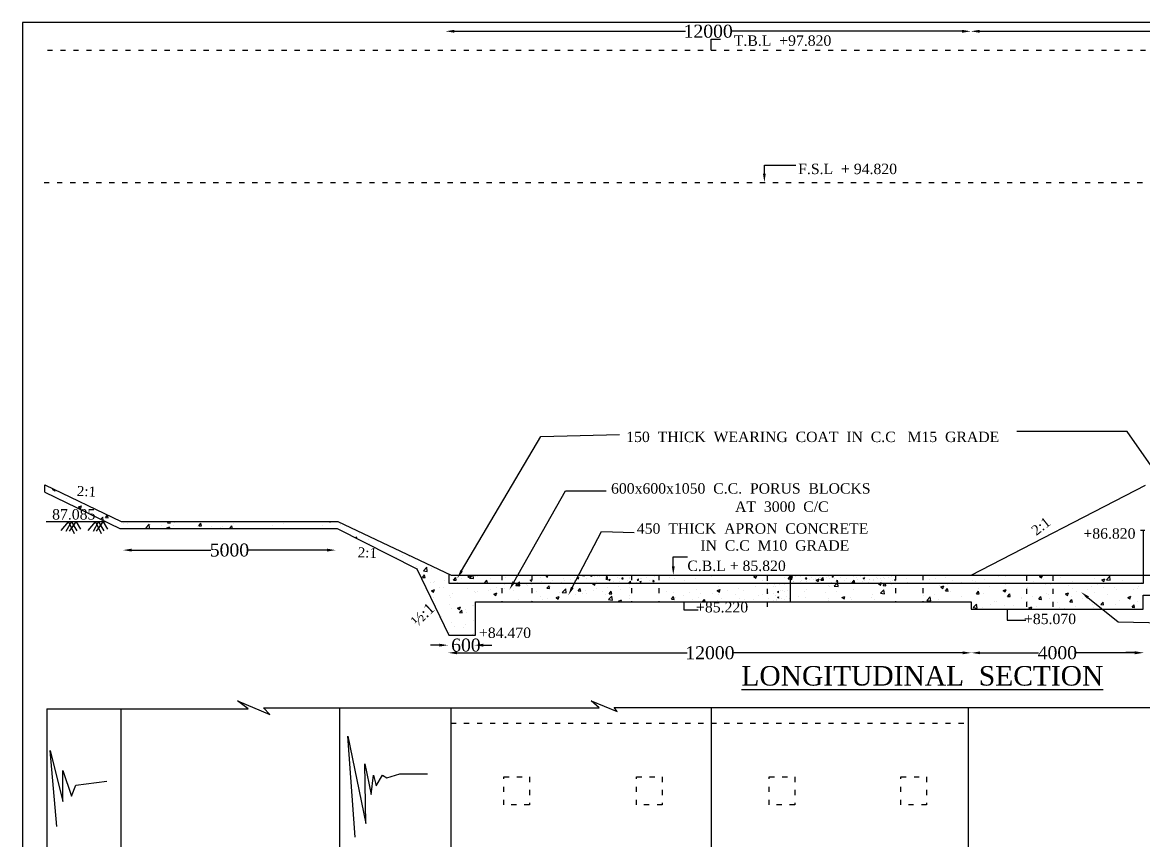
# Model space of a CAD drawing. Header units: millimetres. Extents: x -11858 to -3166, y -2910 to 2562.
# Drawn here: x -11858 to -9274, y 674 to 2562 of the extents above; entities that cross this region are included whole.
import ezdxf

# ---------------------------------------------------------------- set-up
doc = ezdxf.new("R2010")
doc.units = ezdxf.units.MM
doc.header["$MEASUREMENT"] = 0
doc.linetypes.add('ACAD_ISO03W100', pattern=[30, 12, -18])
for name, color, linetype in [('DIM', 5, 'Continuous'), ('DOT LINE', 3, 'ACAD_ISO03W100'), ('DWG. LINE', 1, 'Continuous'), ('HATCH', 2, 'Continuous'), ('TEXT', 7, 'Continuous')]:
    doc.layers.add(name, color=color, linetype=linetype)
doc.layers.add('TITLE', color=7, linetype='Continuous', lineweight=30)
doc.styles.get("Standard").update_dxf_attribs({"font": 'TIMES.TTF', "height": 30})

msp = doc.modelspace()

# ---------------------------------------------------------------- linework, layer by layer
at = {"layer": 'DIM', "color": 5}
for p, q in [((-10863, 2541.5), (-10329.6, 2541.5)), ((-9692, 2541.5), (-10225.4, 2541.5)), ((-9652, 2541.5), (-9180.1, 2541.5)), ((-11606.5, 1344.5), (-11423.8, 1344.5)), ((-11156, 1344.5), (-11338.7, 1344.5)), ((-10897.5, 1125.2), (-10917.5, 1125.2)), ((-10796, 1125.2), (-10776, 1125.2)), ((-10856.5, 1107.5), (-10325.6, 1107.5)), ((-9690.5, 1107.5), (-10221.4, 1107.5)), ((-9650.5, 1107.5), (-9515.8, 1107.5)), ((-9294.5, 1107.5), (-9429.2, 1107.5)), ((-9294.5, 1108), (-9314.5, 1108))]:
    msp.add_line(p, q, dxfattribs=at)
at = {"layer": 'DIM'}
for p, q in [((-10814.7, 1283.5), (-10814.7, 1283.5)), ((-10808.7, 1284.1), (-10808.7, 1284.1)), ((-10745.3, 1280.7), (-10745.3, 1280.7)), ((-10406.9, 1272.9), (-10406.9, 1272.9))]:
    msp.add_line(p, q, dxfattribs=at)
for points in [[(-10271, 2498), (-10271, 2523.5), (-10249, 2523.5)], [(-10148, 2213), (-10148, 2233), (-10075.5, 2233)], [(-10845.9, 1296.7), (-10663.5, 1606.5), (-10482, 1611)], [(-9109.5, 1329), (-9311.5, 1618), (-9566, 1618)], [(-10725.7, 1270.9), (-10606.5, 1481.5), (-10513, 1481.5)], [(-10590.8, 1258.2), (-10523.5, 1387.5), (-10448.5, 1385)], [(-10358, 1307), (-10358, 1329), (-10325.5, 1329)], [(-10333.5, 1225), (-10333.5, 1206.5), (-10300.5, 1206.5)], [(-9401.9, 1235), (-9332, 1179), (-9226.5, 1177)], [(-9588, 1208), (-9588, 1183), (-9545.5, 1183)]]:
    msp.add_lwpolyline(points, dxfattribs=at)
at = {"layer": 'DIM', "color": 5}
for points in [[(-10863, 2544.8), (-10863, 2538.2), (-10883, 2541.5)], [(-9692, 2544.8), (-9692, 2538.2), (-9672, 2541.5)], [(-9652, 2544.8), (-9652, 2538.2), (-9672, 2541.5)], [(-11606.5, 1347.8), (-11606.5, 1341.2), (-11626.5, 1344.5)], [(-11156, 1347.8), (-11156, 1341.2), (-11136, 1344.5)], [(-10897.5, 1128.5), (-10897.5, 1121.8), (-10877.5, 1125.2)], [(-10796, 1128.5), (-10796, 1121.8), (-10816, 1125.2)], [(-10856.5, 1110.8), (-10856.5, 1104.2), (-10876.5, 1107.5)], [(-9690.5, 1110.8), (-9690.5, 1104.2), (-9670.5, 1107.5)], [(-9650.5, 1110.8), (-9650.5, 1104.2), (-9670.5, 1107.5)], [(-9294.5, 1111.3), (-9294.5, 1104.7), (-9274.5, 1108)], [(-9294.5, 1110.8), (-9294.5, 1104.2), (-9274.5, 1107.5)]]:
    msp.add_solid(points, dxfattribs=at)
at = {"layer": 'DIM'}
for points in [[(-10144.7, 2213), (-10148, 2193), (-10151.3, 2213)], [(-10843, 1295), (-10856, 1279.5), (-10848.7, 1298.4)], [(-10354.7, 1307), (-10358, 1287), (-10361.3, 1307)], [(-10722.8, 1269.3), (-10735.5, 1253.5), (-10728.6, 1272.5)], [(-10587.8, 1256.7), (-10600, 1240.5), (-10593.7, 1259.8)], [(-9404, 1232.4), (-9417.5, 1247.5), (-9399.8, 1237.6)]]:
    msp.add_solid(points, dxfattribs=at)
at = {"layer": 'DOT LINE'}
for p, q in [((-11801, 2498), (-7832, 2498)), ((-11808.5, 2193), (-7832, 2193)), ((-8311, 1390), (-9280.5, 1390)), ((-10753, 1287), (-10753, 1225)), ((-10684, 1287), (-10684, 1225)), ((-10454.5, 1287), (-10454.5, 1225)), ((-10391, 1287), (-10391, 1225)), ((-10141.5, 1285.5), (-10141.5, 1208)), ((-9846, 1287), (-9846, 1225)), ((-9783, 1287), (-9783, 1225)), ((-9543.5, 1285.5), (-9543.5, 1208)), ((-9483, 1285.5), (-9483, 1208)), ((-10870.5, 945), (-9678, 945)), ((-10748.5, 821.5), (-10689.5, 821.5)), ((-10748.5, 756.5), (-10748.5, 821.5)), ((-10689.5, 821.5), (-10689.5, 756.5)), ((-10442.5, 821.5), (-10383.5, 821.5)), ((-10442.5, 756.5), (-10442.5, 821.5)), ((-10383.5, 821.5), (-10383.5, 756.5)), ((-10137, 821.5), (-10078, 821.5)), ((-10137, 756.5), (-10137, 821.5)), ((-10078, 821.5), (-10078, 756.5)), ((-9833, 821.5), (-9774, 821.5)), ((-9833, 756.5), (-9833, 821.5)), ((-9774, 821.5), (-9774, 756.5)), ((-10689.5, 756.5), (-10748.5, 756.5)), ((-10383.5, 756.5), (-10442.5, 756.5)), ((-10078, 756.5), (-10137, 756.5)), ((-9774, 756.5), (-9833, 756.5))]:
    msp.add_line(p, q, dxfattribs=at)
at = {"layer": 'DWG. LINE'}
for p, q in [((-11807, 1478.5), (-11807, 1495)), ((-11807, 1495), (-11631, 1410.5)), ((-11807, 1478.5), (-11634, 1394.5)), ((-9671, 1287), (-9269, 1494.5)), ((-11666.2, 1410.1), (-11803.5, 1410.1)), ((-11631, 1410.5), (-11131, 1410.5)), ((-11131, 1410.5), (-10870, 1287)), ((-11634, 1394.5), (-11133, 1394.5)), ((-11133, 1394.5), (-10949, 1301)), ((-9275, 1390), (-9275, 1267.5)), ((-10949, 1301), (-10875.5, 1148.5)), ((-10874.5, 1267.5), (-10874.5, 1289.1)), ((-9275, 1267.5), (-10874.5, 1267.5)), ((-10870, 1287), (-9275, 1287)), ((-10088.5, 1287), (-10088.5, 1225)), ((-9275, 1287), (-9135, 1287)), ((-10814, 1148.5), (-10814, 1225)), ((-10814, 1225), (-9671, 1225)), ((-9671, 1225), (-9671, 1208)), ((-9274.5, 1208), (-9274.5, 1240.5)), ((-9274.5, 1240.5), (-9107.5, 1240.5)), ((-9671, 1208), (-9274.5, 1208)), ((-10875.5, 1148.5), (-10814, 1148.5)), ((-11338, 978), (-11363, 996.5)), ((-11363, 996.5), (-11288, 965)), ((-10528.5, 980.5), (-10547, 997)), ((-10547, 997), (-10487, 972.5)), ((-11802, 978.5), (-11802, -2550.5)), ((-11802, 978.5), (-11380.5, 978.5)), ((-11632, 978.5), (-11632, -893.5)), ((-11380.5, 978.5), (-11338, 978)), ((-11288, 965), (-11302.5, 980.5)), ((-11302.5, 980.5), (-10528.5, 980.5)), ((-11126.5, -893.5), (-11126.5, 980.5)), ((-10870.5, 980.5), (-10870.5, -893.5)), ((-10487, 972.5), (-10494.5, 981.5)), ((-10494.5, 981.5), (-9251.5, 981.5)), ((-10271, 981.5), (-10271, -2296.5)), ((-9678, 981.5), (-9678, -893.5))]:
    msp.add_line(p, q, dxfattribs=at)
at = {"layer": 'HATCH'}
for p, q in [((-11788.8, 1484.3), (-11786.5, 1485.2)), ((-11788.8, 1484.3), (-11783.9, 1480.9)), ((-11783.9, 1480.9), (-11783, 1483.5)), ((-11782.5, 1479.7), (-11782.5, 1479.7)), ((-11756.5, 1463.7), (-11756.5, 1463.7)), ((-11729.1, 1444), (-11722.1, 1446.7)), ((-11729.1, 1444), (-11724.2, 1440.6)), ((-11724.2, 1440.6), (-11722.1, 1446.7)), ((-11707.6, 1430.8), (-11707.6, 1430.8)), ((-11676.4, 1431.2), (-11676.4, 1431.2)), ((-11671.2, 1422.4), (-11671.2, 1422.4)), ((-11667.2, 1419.6), (-11662.4, 1425.4)), ((-11661.2, 1419.1), (-11662.4, 1425.4)), ((-11769.5, 1389.5), (-11752.5, 1410.1)), ((-11757.5, 1388), (-11745.5, 1410.1)), ((-11757.5, 1388), (-11745.5, 1410.1)), ((-11752.5, 1410.1), (-11739.5, 1383)), ((-11750, 1388), (-11734.8, 1410.1)), ((-11745.5, 1410.1), (-11733, 1389)), ((-11745.5, 1410.1), (-11733, 1389)), ((-11734.8, 1410.1), (-11724.5, 1393)), ((-11707, 1389.5), (-11690, 1410.1)), ((-11695, 1388), (-11683, 1410.1)), ((-11695, 1388), (-11683, 1410.1)), ((-11690, 1410.1), (-11677, 1383)), ((-11687.5, 1388), (-11672.3, 1410.1)), ((-11683, 1410.1), (-11670.5, 1389)), ((-11683, 1410.1), (-11670.5, 1389)), ((-11677.9, 1415.8), (-11673.3, 1420.7)), ((-11672.4, 1413.1), (-11673.3, 1420.7)), ((-11672.3, 1410.1), (-11662, 1393)), ((-11667.2, 1419.6), (-11661.2, 1419.1)), ((-11626.3, 1404.9), (-11626.3, 1404.9)), ((-11615.9, 1405.8), (-11615.9, 1405.8)), ((-11574.3, 1396), (-11566.5, 1404.1)), ((-11574.3, 1396), (-11565.4, 1394.6)), ((-11571.4, 1399.6), (-11571.4, 1399.6)), ((-11565.4, 1394.6), (-11566.5, 1404.1)), ((-11562.5, 1403.6), (-11562.5, 1403.6)), ((-11536.8, 1401.1), (-11536.8, 1401.1)), ((-11525.7, 1395.7), (-11518.7, 1398.4)), ((-11523.7, 1407.1), (-11520.9, 1410.5)), ((-11523.7, 1407.1), (-11517.8, 1406.6)), ((-11520.1, 1394.5), (-11518.7, 1398.4)), ((-11517.8, 1406.6), (-11518.5, 1410.5)), ((-11509.1, 1401.3), (-11509.1, 1401.3)), ((-11508.3, 1407.9), (-11508.3, 1407.9)), ((-11455.7, 1399), (-11455.7, 1399)), ((-11452, 1400.8), (-11447.2, 1406.6)), ((-11452, 1400.8), (-11446, 1400.3)), ((-11446, 1400.3), (-11447.2, 1406.6)), ((-11423.2, 1399), (-11423.2, 1399)), ((-11402.3, 1396.8), (-11402.3, 1396.8)), ((-11396.2, 1399.2), (-11396.2, 1399.2)), ((-11380.3, 1394.5), (-11375.5, 1400.3)), ((-11374.4, 1394.5), (-11375.5, 1400.3)), ((-11371.2, 1406.5), (-11371.2, 1406.5)), ((-11337.9, 1409.2), (-11337.9, 1409.2)), ((-11282.5, 1401.6), (-11282.5, 1401.6)), ((-11257.4, 1404.9), (-11257.4, 1404.9)), ((-11219.6, 1409.9), (-11219.6, 1409.9)), ((-11167.3, 1401.2), (-11167.3, 1401.2)), ((-11152.1, 1410.5), (-11149.3, 1408.6)), ((-11149.3, 1408.6), (-11148.7, 1410.5)), ((-11124.7, 1404.2), (-11124.7, 1404.2)), ((-11609.3, 1394.6), (-11609.3, 1394.6)), ((-11525.7, 1395.7), (-11523.9, 1394.5)), ((-11380.3, 1394.5), (-11379.9, 1394.5)), ((-11349, 1394.5), (-11349, 1394.5)), ((-11090.9, 1373.1), (-11087.6, 1374.4)), ((-11090.5, 1372.9), (-11088.6, 1375.2)), ((-11087.9, 1371.6), (-11088.6, 1375.2)), ((-11088.4, 1371.9), (-11087.6, 1374.4)), ((-11082, 1383.3), (-11082, 1383.3)), ((-11061, 1369.8), (-11061, 1369.8)), ((-11057.9, 1359.2), (-11057.9, 1359.2)), ((-11015.9, 1355.6), (-11015.9, 1355.6)), ((-10995.2, 1327.9), (-10995.2, 1327.9)), ((-10988.3, 1342.6), (-10988.3, 1342.6)), ((-10983.2, 1333.1), (-10983.2, 1333.1)), ((-10966.7, 1328.7), (-10966.7, 1328.7)), ((-10950.1, 1307.6), (-10950.1, 1307.6)), ((-10946.6, 1301.9), (-10946.6, 1301.9)), ((-10934, 1296.7), (-10926.2, 1304.8)), ((-10934, 1296.7), (-10925.1, 1295.3)), ((-10925.1, 1295.3), (-10926.2, 1304.8)), ((-10915.9, 1302.9), (-10915.9, 1302.9)), ((-10936.1, 1281.7), (-10931.2, 1287.4)), ((-10936.1, 1281.7), (-10930.1, 1281.1)), ((-10930.1, 1281.1), (-10931.2, 1287.4)), ((-10917.1, 1269.6), (-10917.1, 1269.6)), ((-10909.7, 1270.8), (-10909.7, 1270.8)), ((-10907.9, 1272.3), (-10907.9, 1272.3)), ((-10884.7, 1274.1), (-10884.7, 1274.1)), ((-10865.8, 1276.6), (-10865.8, 1276.6)), ((-10864.3, 1275.4), (-10859.5, 1281.1)), ((-10864.3, 1275.4), (-10858.4, 1274.9)), ((-10858.3, 1274.9), (-10859.5, 1281.1)), ((-10854.5, 1270.1), (-10854.5, 1270.1)), ((-10846.8, 1279.1), (-10846.8, 1279.1)), ((-10837.6, 1268), (-10837.6, 1268)), ((-10831.5, 1283.2), (-10824.5, 1285.9)), ((-10831.5, 1283.2), (-10826.5, 1279.8)), ((-10827.3, 1280.1), (-10820.7, 1287)), ((-10827.3, 1280.1), (-10818.4, 1278.8)), ((-10826.5, 1279.8), (-10824.5, 1285.9)), ((-10818.4, 1278.8), (-10819.3, 1287)), ((-10815.3, 1283), (-10815.3, 1283)), ((-10801.1, 1267.8), (-10801.1, 1267.8)), ((-10792.6, 1269.1), (-10787.8, 1274.9)), ((-10792.6, 1269.1), (-10786.6, 1268.6)), ((-10786.6, 1268.6), (-10787.8, 1274.9)), ((-10779.2, 1278), (-10779.2, 1278)), ((-10720.9, 1262.8), (-10717, 1267.5)), ((-10720.5, 1263.6), (-10716.8, 1267.5)), ((-10717, 1267.5), (-10716.1, 1268.6)), ((-10716.8, 1267.5), (-10712.8, 1271.7)), ((-10715.9, 1267.5), (-10716.1, 1268.6)), ((-10714.9, 1262.3), (-10715.9, 1267.5)), ((-10712.3, 1267.5), (-10712.7, 1271.7)), ((-10711.6, 1262.2), (-10712.3, 1267.5)), ((-10687.8, 1275.2), (-10684, 1276.6)), ((-10687.8, 1275.2), (-10684, 1272.6)), ((-10663.6, 1282), (-10663.6, 1282)), ((-10662, 1271.2), (-10662, 1271.2)), ((-10658.9, 1267.9), (-10658.9, 1267.9)), ((-10658.3, 1285.9), (-10658.3, 1285.9)), ((-10650.8, 1283.8), (-10647.3, 1285.1)), ((-10650.8, 1283.8), (-10648.3, 1282.1)), ((-10648.3, 1282.1), (-10647.3, 1285.1)), ((-10640, 1270.4), (-10640, 1270.4)), ((-10636.3, 1274.7), (-10636.3, 1274.7)), ((-10620.1, 1286.6), (-10620.1, 1286.6)), ((-10615.4, 1269.5), (-10615.4, 1269.5)), ((-10611.1, 1277.9), (-10611.1, 1277.9)), ((-10608.4, 1274.5), (-10608.4, 1274.5)), ((-10595.9, 1276.2), (-10595.9, 1276.2)), ((-10593.4, 1285.5), (-10593.4, 1285.5)), ((-10586.2, 1274.6), (-10586.2, 1274.6)), ((-10585.1, 1281.7), (-10585.1, 1281.7)), ((-10578.9, 1279.8), (-10575.4, 1281.1)), ((-10578.9, 1279.8), (-10576.4, 1278.1)), ((-10576.9, 1278.7), (-10576.9, 1278.7)), ((-10576.4, 1278.1), (-10575.4, 1281.1)), ((-10567.1, 1285.7), (-10565.9, 1287)), ((-10567.1, 1285.7), (-10562.6, 1285)), ((-10566.7, 1284.3), (-10566.7, 1284.3)), ((-10562.6, 1285), (-10562.9, 1287)), ((-10560, 1268.6), (-10560, 1268.6)), ((-10559.4, 1285.2), (-10559.4, 1285.2)), ((-10557.1, 1279.6), (-10557.1, 1279.6)), ((-10548.5, 1284.8), (-10546.6, 1287)), ((-10548.5, 1284.8), (-10545.5, 1284.5)), ((-10545.5, 1284.5), (-10546, 1287)), ((-10545.3, 1282.8), (-10545.3, 1282.8)), ((-10544.1, 1267.2), (-10543.2, 1267.5)), ((-10544.1, 1267.2), (-10539.1, 1263.8)), ((-10540, 1283.2), (-10540, 1283.2)), ((-10539.1, 1263.8), (-10537.9, 1267.5)), ((-10534.8, 1271.8), (-10534.8, 1271.8)), ((-10532.8, 1284.5), (-10532.8, 1284.5)), ((-10527.9, 1284.6), (-10527.9, 1284.6)), ((-10513.9, 1287), (-10513.9, 1287)), ((-10513.7, 1277.5), (-10509.8, 1281.5)), ((-10513.7, 1277.5), (-10509.3, 1276.8)), ((-10513.3, 1282.1), (-10513.3, 1282.1)), ((-10512.6, 1281.6), (-10510.2, 1284.5)), ((-10512.6, 1281.6), (-10509.6, 1281.4)), ((-10509.6, 1281.4), (-10510.2, 1284.5)), ((-10509.3, 1276.8), (-10509.8, 1281.5)), ((-10508.8, 1275.5), (-10508.8, 1275.5)), ((-10507.1, 1275.8), (-10503.6, 1277.1)), ((-10507.1, 1275.8), (-10504.6, 1274.1)), ((-10504.6, 1274.1), (-10503.6, 1277.1)), ((-10495.5, 1271.4), (-10495.5, 1271.4)), ((-10486.6, 1280.9), (-10486.6, 1280.9)), ((-10483.1, 1279), (-10483.1, 1279)), ((-10483, 1273), (-10483, 1273)), ((-10476.8, 1278.5), (-10474.4, 1281.4)), ((-10476.8, 1278.5), (-10473.8, 1278.2)), ((-10473.8, 1278.2), (-10474.4, 1281.4)), ((-10464, 1275.5), (-10464, 1275.5)), ((-10460.4, 1269.2), (-10456.5, 1273.2)), ((-10460.4, 1269.2), (-10455.9, 1268.5)), ((-10459.9, 1279.8), (-10459.9, 1279.8)), ((-10457.9, 1282.2), (-10457.9, 1282.2)), ((-10455.9, 1268.5), (-10456.5, 1273.2)), ((-10442.5, 1269.7), (-10442.5, 1269.7)), ((-10440.9, 1275.3), (-10438.5, 1278.2)), ((-10440.9, 1275.3), (-10437.9, 1275.1)), ((-10437.9, 1275.1), (-10438.5, 1278.2)), ((-10435.2, 1271.8), (-10431.7, 1273.1)), ((-10435.2, 1271.8), (-10432.7, 1270.1)), ((-10433.3, 1278.7), (-10433.3, 1278.7)), ((-10432.7, 1270.1), (-10431.7, 1273.1)), ((-10432.5, 1269.3), (-10432.5, 1269.3)), ((-10432.4, 1279.7), (-10432.4, 1279.7)), ((-10431.9, 1286), (-10431.9, 1286)), ((-10419.9, 1281.3), (-10419.9, 1281.3)), ((-10413.3, 1274.8), (-10413.3, 1274.8)), ((-10406.9, 1272.9), (-10406.9, 1272.9)), ((-10406.6, 1277.6), (-10406.6, 1277.6)), ((-10405, 1272.2), (-10402.6, 1275.1)), ((-10405, 1272.2), (-10402.1, 1272)), ((-10402.1, 1271.9), (-10402.6, 1275.1)), ((-10401, 1283.8), (-10401, 1283.8)), ((-10391.9, 1287), (-10391, 1286.4)), ((-10367.2, 1281.1), (-10367.2, 1281.1)), ((-10356.3, 1279.3), (-10356.3, 1279.3)), ((-10332, 1274.9), (-10332, 1274.9)), ((-10307, 1278.2), (-10307, 1278.2)), ((-10304.4, 1286.8), (-10304.4, 1286.8)), ((-10269.1, 1283.2), (-10269.1, 1283.2)), ((-10203.8, 1266.9), (-10203.8, 1266.9)), ((-10172.6, 1283.4), (-10165.6, 1286.1)), ((-10172.6, 1283.4), (-10167.7, 1280)), ((-10167.7, 1280), (-10165.6, 1286.1)), ((-10151.8, 1274.4), (-10151.8, 1274.4)), ((-10106.2, 1268.7), (-10106.2, 1268.7)), ((-10100.5, 1281.5), (-10100.5, 1281.5)), ((-10093.5, 1278.2), (-10088.5, 1283.4)), ((-10093.5, 1278.2), (-10088.5, 1277.5)), ((-10089.2, 1281.6), (-10088.5, 1282.4)), ((-10089.2, 1281.6), (-10088.5, 1281.5)), ((-10088.5, 1282.4), (-10084.7, 1287)), ((-10088.5, 1283.4), (-10085.7, 1286.4)), ((-10088.5, 1282.4), (-10086.8, 1284.5)), ((-10088.5, 1281.5), (-10086.2, 1281.3)), ((-10088.5, 1281.5), (-10083.2, 1281.1)), ((-10088.5, 1277.5), (-10084.6, 1276.9)), ((-10086.2, 1281.3), (-10086.8, 1284.5)), ((-10084.6, 1276.9), (-10085.7, 1286.3)), ((-10083.2, 1281.1), (-10084.3, 1287)), ((-10081.2, 1272), (-10081.2, 1272)), ((-10081.2, 1272), (-10081.2, 1272)), ((-10079.7, 1271.5), (-10079.7, 1271.5)), ((-10075.8, 1268), (-10075.8, 1268)), ((-10075.2, 1284.7), (-10075.2, 1284.7)), ((-10065.8, 1282.7), (-10065.8, 1282.7)), ((-10063.6, 1271.5), (-10063.6, 1271.5)), ((-10062.3, 1287), (-10061.3, 1286.3)), ((-10062.3, 1274.5), (-10062.3, 1274.5)), ((-10061.3, 1286.3), (-10061.1, 1287)), ((-10053.4, 1278.4), (-10050.9, 1281.3)), ((-10053.4, 1278.4), (-10050.4, 1278.2)), ((-10050.4, 1278.2), (-10050.9, 1281.3)), ((-10049.9, 1271.8), (-10049.9, 1271.8)), ((-10043.3, 1276.9), (-10043.3, 1276.9)), ((-10039.1, 1281.6), (-10039.1, 1281.6)), ((-10034.4, 1276.5), (-10034.4, 1276.5)), ((-10033.9, 1267.9), (-10030.4, 1269.2)), ((-10033.9, 1267.9), (-10033.4, 1267.5)), ((-10031, 1267.5), (-10030.4, 1269.2)), ((-10030.7, 1278.6), (-10030.7, 1278.6)), ((-10028.9, 1275.4), (-10021.9, 1278.1)), ((-10028.9, 1275.4), (-10024, 1272)), ((-10024.2, 1275.3), (-10024.2, 1275.3)), ((-10023.9, 1272), (-10021.9, 1278.1)), ((-10021.4, 1281.5), (-10021.4, 1281.5)), ((-10018.2, 1280.3), (-10018.2, 1280.3)), ((-10017.5, 1275.3), (-10012.7, 1281.1)), ((-10017.5, 1275.3), (-10015.1, 1278.2)), ((-10017.5, 1275.3), (-10014.5, 1275)), ((-10017.5, 1275.3), (-10011.5, 1274.8)), ((-10014.5, 1275), (-10015.1, 1278.2)), ((-10011.5, 1274.8), (-10012.7, 1281.1)), ((-10012.4, 1280.5), (-10012.4, 1280.5)), ((-10005.2, 1281.5), (-10005.2, 1281.5)), ((-9999.2, 1282.8), (-9999.2, 1282.8)), ((-9998.9, 1278.5), (-9998.9, 1278.5)), ((-9996.2, 1286.1), (-9996.2, 1286.1)), ((-9993.3, 1270.5), (-9993.3, 1270.5)), ((-9991.9, 1284), (-9988.4, 1285.4)), ((-9991.9, 1284), (-9989.4, 1282.3)), ((-9989.4, 1282.3), (-9988.4, 1285.3)), ((-9986.7, 1261.7), (-9981.1, 1267.5)), ((-9985.7, 1279.3), (-9985.7, 1279.3)), ((-9981.6, 1272.2), (-9979.2, 1275)), ((-9981.6, 1272.2), (-9978.6, 1271.9)), ((-9981.1, 1267.5), (-9978.9, 1269.8)), ((-9980.9, 1285.1), (-9980.9, 1285.1)), ((-9980.2, 1285.3), (-9980.2, 1285.3)), ((-9978.6, 1271.9), (-9979.2, 1275)), ((-9978.7, 1267.5), (-9978.9, 1269.8)), ((-9977.8, 1260.3), (-9978.7, 1267.5)), ((-9976.1, 1286.5), (-9976.1, 1286.5)), ((-9973, 1282.2), (-9973, 1282.2)), ((-9969.6, 1284.9), (-9969.6, 1284.9)), ((-9968.3, 1268.8), (-9968.3, 1268.8)), ((-9967.7, 1286.9), (-9967.7, 1286.9)), ((-9964.1, 1275.5), (-9964.1, 1275.5)), ((-9959, 1278.2), (-9959, 1278.2)), ((-9949.4, 1271.3), (-9949.4, 1271.3)), ((-9947.9, 1269.1), (-9947.9, 1269.1)), ((-9947.9, 1269.1), (-9947.9, 1269.1)), ((-9947.3, 1285.8), (-9947.3, 1285.8)), ((-9945.8, 1269), (-9940.9, 1274.8)), ((-9945.8, 1269), (-9943.4, 1271.9)), ((-9945.8, 1269), (-9942.8, 1268.8)), ((-9945.8, 1269), (-9939.8, 1268.5)), ((-9942.8, 1268.8), (-9943.4, 1271.9)), ((-9942.9, 1283.8), (-9942.9, 1283.8)), ((-9939.8, 1268.5), (-9940.9, 1274.8)), ((-9939.1, 1269.6), (-9939.1, 1269.6)), ((-9934.9, 1280.5), (-9934.9, 1280.5)), ((-9932.3, 1277.1), (-9932.3, 1277.1)), ((-9927.5, 1282.8), (-9927.5, 1282.8)), ((-9922.7, 1272.3), (-9922.7, 1272.3)), ((-9920.1, 1280), (-9916.6, 1281.3)), ((-9920.1, 1280), (-9917.6, 1278.3)), ((-9917.8, 1275.5), (-9917.8, 1275.5)), ((-9917.6, 1278.3), (-9916.6, 1281.3)), ((-9916.2, 1282.7), (-9916.2, 1282.7)), ((-9908.6, 1267.5), (-9907.5, 1268.8)), ((-9907.3, 1267.5), (-9907.5, 1268.8)), ((-9905.8, 1285.5), (-9905.8, 1285.5)), ((-9905.6, 1276), (-9905.6, 1276)), ((-9905.3, 1277.1), (-9905.3, 1277.1)), ((-9897.4, 1275.5), (-9897.4, 1275.5)), ((-9896.7, 1276.1), (-9896.7, 1276.1)), ((-9889.5, 1281.5), (-9889.5, 1281.5)), ((-9886.7, 1268), (-9886.7, 1268)), ((-9886.3, 1279.6), (-9886.3, 1279.6)), ((-9885.2, 1267.4), (-9884.9, 1267.5)), ((-9885.2, 1267.4), (-9880.2, 1264)), ((-9884.9, 1267.5), (-9878.2, 1270.1)), ((-9880.8, 1279.6), (-9880.8, 1279.6)), ((-9880.2, 1264), (-9879.1, 1267.5)), ((-9879.1, 1267.5), (-9878.2, 1270.1)), ((-9878.9, 1274.8), (-9878.9, 1274.8)), ((-9874.2, 1280.6), (-9874.2, 1280.6)), ((-9874, 1262.8), (-9870.1, 1267.5)), ((-9871, 1279.6), (-9871, 1279.6)), ((-9870.1, 1267.5), (-9869.2, 1268.5)), ((-9869, 1267.5), (-9869.2, 1268.5)), ((-9868.1, 1262.2), (-9869, 1267.5)), ((-9862.8, 1280.4), (-9862.8, 1280.4)), ((-9857.5, 1273.1), (-9857.5, 1273.1)), ((-9854.7, 1283.8), (-9854.7, 1283.8)), ((-9852.2, 1273.7), (-9852.2, 1273.7)), ((-9848.2, 1276), (-9846, 1276.8)), ((-9848.2, 1276), (-9846, 1274.5)), ((-9845.5, 1283), (-9845.5, 1283)), ((-9820.8, 1278.3), (-9820.8, 1278.3)), ((-9817.5, 1270.7), (-9817.5, 1270.7)), ((-9767.4, 1276), (-9767.4, 1276)), ((-9754.4, 1279), (-9754.4, 1279)), ((-9729.3, 1282.3), (-9729.3, 1282.3)), ((-9714, 1273.8), (-9714, 1273.8)), ((-9692.9, 1270.7), (-9692.9, 1270.7)), ((-9667.6, 1274.6), (-9667.6, 1274.6)), ((-9660.6, 1271.5), (-9660.6, 1271.5)), ((-9641.5, 1277.7), (-9641.5, 1277.7)), ((-9609.3, 1284.6), (-9609.3, 1284.6)), ((-9607.2, 1269.3), (-9607.2, 1269.3)), ((-9591, 1284.1), (-9591, 1284.1)), ((-9553.9, 1267), (-9553.9, 1267)), ((-9553.9, 1267), (-9553.9, 1267)), ((-9528.5, 1272.8), (-9528.5, 1272.8)), ((-9513.8, 1283.6), (-9506.8, 1286.3)), ((-9513.8, 1283.6), (-9508.8, 1280.3)), ((-9508.8, 1280.2), (-9506.8, 1286.3)), ((-9503.5, 1276.1), (-9503.5, 1276.1)), ((-9465.6, 1281), (-9465.6, 1281)), ((-9438.5, 1271.8), (-9438.5, 1271.8)), ((-9386.5, 1279.3), (-9386.5, 1279.3)), ((-9370.1, 1275.6), (-9363, 1278.3)), ((-9370.1, 1275.6), (-9365.1, 1272.2)), ((-9365.1, 1272.2), (-9363, 1278.3)), ((-9359.6, 1276.3), (-9351.9, 1284.5)), ((-9359.6, 1276.3), (-9350.7, 1275)), ((-9350.7, 1275), (-9351.9, 1284.4)), ((-9335.2, 1286.3), (-9335.2, 1286.3)), ((-9321.9, 1275), (-9321.9, 1275)), ((-9277.7, 1269.8), (-9277.7, 1269.8)), ((-10915.5, 1250.9), (-10908.5, 1253.6)), ((-10915.5, 1250.9), (-10910.6, 1247.6)), ((-10910.6, 1247.6), (-10908.5, 1253.6)), ((-10895.9, 1258), (-10895.9, 1258)), ((-10886.8, 1258.9), (-10886.8, 1258.9)), ((-10867, 1243.3), (-10867, 1243.3)), ((-10833.4, 1256.6), (-10833.4, 1256.6)), ((-10816.5, 1249.7), (-10816.5, 1249.7)), ((-10813.6, 1246), (-10813.6, 1246)), ((-10810, 1248), (-10810, 1248)), ((-10785, 1251.3), (-10785, 1251.3)), ((-10780, 1254.4), (-10780, 1254.4)), ((-10771.8, 1242.9), (-10764.8, 1245.6)), ((-10771.8, 1242.9), (-10766.8, 1239.6)), ((-10766.8, 1239.6), (-10764.8, 1245.6)), ((-10764.6, 1257.2), (-10764.6, 1257.2)), ((-10755.3, 1256), (-10755.3, 1256)), ((-10747.7, 1265.5), (-10747.7, 1265.5)), ((-10747.1, 1256.3), (-10747.1, 1256.3)), ((-10726.7, 1252.1), (-10726.7, 1252.1)), ((-10720.9, 1262.8), (-10714.9, 1262.3)), ((-10720.5, 1263.6), (-10711.6, 1262.2)), ((-10713.2, 1264.3), (-10713.2, 1264.3)), ((-10697, 1266.1), (-10697, 1266.1)), ((-10694.4, 1263.3), (-10694.4, 1263.3)), ((-10683.9, 1264.6), (-10683.9, 1264.6)), ((-10673.3, 1249.9), (-10673.3, 1249.9)), ((-10649.2, 1256.6), (-10644.3, 1262.3)), ((-10649.2, 1256.6), (-10643.2, 1256)), ((-10643.2, 1256), (-10644.3, 1262.3)), ((-10641, 1261), (-10641, 1261)), ((-10619.9, 1247.6), (-10619.9, 1247.6)), ((-10613.8, 1247), (-10606, 1255.1)), ((-10613.8, 1247), (-10604.9, 1245.6)), ((-10612, 1244.9), (-10612, 1244.9)), ((-10604.9, 1245.6), (-10606, 1255.1)), ((-10600.5, 1241.1), (-10600.5, 1241.1)), ((-10587.6, 1258.8), (-10587.6, 1258.8)), ((-10584.2, 1241.7), (-10584.2, 1241.7)), ((-10577.4, 1250.3), (-10572.6, 1256)), ((-10577.4, 1250.3), (-10571.4, 1249.8)), ((-10571.4, 1249.8), (-10572.6, 1256)), ((-10566.5, 1245.3), (-10566.5, 1245.3)), ((-10560.6, 1251.9), (-10560.6, 1251.9)), ((-10559.1, 1245), (-10559.1, 1245)), ((-10542.1, 1251.1), (-10542.1, 1251.1)), ((-10534.2, 1256.5), (-10534.2, 1256.5)), ((-10521.3, 1250), (-10521.3, 1250)), ((-10513.1, 1243.1), (-10513.1, 1243.1)), ((-10510.1, 1258.3), (-10510.1, 1258.3)), ((-10505.7, 1244), (-10500.9, 1249.8)), ((-10505.7, 1244), (-10499.7, 1243.5)), ((-10499.7, 1243.5), (-10500.9, 1249.8)), ((-10483.8, 1261.1), (-10483.8, 1261.1)), ((-10480.8, 1254.3), (-10480.8, 1254.3)), ((-10459.7, 1240.8), (-10459.7, 1240.8)), ((-10458.2, 1265.8), (-10458.2, 1265.8)), ((-10458.1, 1258.3), (-10458.1, 1258.3)), ((-10374.1, 1249.8), (-10374.1, 1249.8)), ((-10357.6, 1246), (-10357.6, 1246)), ((-10320.7, 1247.5), (-10320.7, 1247.5)), ((-10305.6, 1253.5), (-10305.6, 1253.5)), ((-10295.4, 1243.8), (-10295.4, 1243.8)), ((-10267.3, 1245.2), (-10267.3, 1245.2)), ((-10256.7, 1251.1), (-10249.7, 1253.8)), ((-10256.7, 1251.1), (-10251.7, 1247.8)), ((-10254.7, 1241.5), (-10254.7, 1241.5)), ((-10254.3, 1260.5), (-10254.3, 1260.5)), ((-10251.7, 1247.8), (-10249.7, 1253.8)), ((-10232.3, 1252.1), (-10232.3, 1252.1)), ((-10213.9, 1243), (-10213.9, 1243)), ((-10207.3, 1255.4), (-10207.3, 1255.4)), ((-10196.3, 1251.5), (-10196.3, 1251.5)), ((-10169.4, 1260.4), (-10169.4, 1260.4)), ((-10160.5, 1240.7), (-10160.5, 1240.7)), ((-10153, 1241.1), (-10153, 1241.1)), ((-10139.7, 1266.3), (-10139.7, 1266.3)), ((-10139.1, 1245.5), (-10139.1, 1245.5)), ((-10138.4, 1246.4), (-10138.4, 1246.4)), ((-10127.4, 1244.6), (-10127.4, 1244.6)), ((-10126.8, 1261.3), (-10126.8, 1261.3)), ((-10125.3, 1266.2), (-10125.3, 1266.2)), ((-10121.9, 1261.5), (-10121.9, 1261.5)), ((-10118.1, 1247.1), (-10115.7, 1250)), ((-10118.1, 1247.1), (-10115.2, 1246.8)), ((-10115.2, 1246.8), (-10115.7, 1250)), ((-10113, 1265.2), (-10113, 1265.2)), ((-10109.9, 1250.5), (-10109.9, 1250.5)), ((-10106.9, 1250.6), (-10106.9, 1250.6)), ((-10101.7, 1248.2), (-10101.7, 1248.2)), ((-10101.1, 1264.8), (-10101.1, 1264.8)), ((-10094.4, 1252.2), (-10094.4, 1252.2)), ((-10092.7, 1266.5), (-10092.7, 1266.5)), ((-10055.8, 1249.5), (-10055.8, 1249.5)), ((-10051.2, 1254.6), (-10051.2, 1254.6)), ((-10006.5, 1245.8), (-10006.5, 1245.8)), ((-9999.3, 1262.1), (-9999.3, 1262.1)), ((-9997.4, 1259.6), (-9997.4, 1259.6)), ((-9986.7, 1261.7), (-9977.8, 1260.3)), ((-9981.4, 1249.1), (-9981.4, 1249.1)), ((-9943.6, 1254.1), (-9943.6, 1254.1)), ((-9898.6, 1242.2), (-9898.6, 1242.2)), ((-9880.4, 1262.4), (-9880.4, 1262.4)), ((-9880, 1245.1), (-9872.2, 1253.2)), ((-9880, 1245.1), (-9871.1, 1243.7)), ((-9874, 1262.8), (-9868.1, 1262.2)), ((-9871.1, 1243.7), (-9872.2, 1253.2)), ((-9855.4, 1265.7), (-9855.4, 1265.7)), ((-9846.7, 1249.7), (-9846.7, 1249.7)), ((-9755.6, 1242.9), (-9755.6, 1242.9)), ((-9755.6, 1242.9), (-9755.6, 1242.9)), ((-9744.8, 1263.2), (-9744.8, 1263.2)), ((-9744.8, 1263.2), (-9744.8, 1263.2)), ((-9741.5, 1259.4), (-9734.5, 1262.1)), ((-9741.5, 1259.4), (-9734.5, 1262.1)), ((-9741.5, 1259.4), (-9736.5, 1256)), ((-9741.5, 1259.4), (-9736.5, 1256)), ((-9736.5, 1256), (-9734.5, 1262)), ((-9736.5, 1256), (-9734.5, 1262)), ((-9730.6, 1250.2), (-9725.8, 1256)), ((-9730.6, 1250.2), (-9725.8, 1256)), ((-9730.6, 1250.2), (-9724.6, 1249.7)), ((-9730.6, 1250.2), (-9724.6, 1249.7)), ((-9726, 1264.6), (-9726, 1264.6)), ((-9726, 1264.6), (-9726, 1264.6)), ((-9724.6, 1249.7), (-9725.8, 1256)), ((-9724.6, 1249.7), (-9725.8, 1256)), ((-9717.8, 1247.9), (-9717.8, 1247.9)), ((-9717.8, 1247.9), (-9717.8, 1247.9)), ((-9658.9, 1243.9), (-9654, 1249.7)), ((-9658.9, 1243.9), (-9654, 1249.7)), ((-9658.9, 1243.9), (-9652.9, 1243.4)), ((-9658.9, 1243.9), (-9652.9, 1243.4)), ((-9654.6, 1256.2), (-9654.6, 1256.2)), ((-9654.6, 1256.2), (-9654.6, 1256.2)), ((-9652.9, 1243.4), (-9654, 1249.7)), ((-9652.9, 1243.4), (-9654, 1249.7)), ((-9642.8, 1244.4), (-9642.8, 1244.4)), ((-9642.8, 1244.4), (-9642.8, 1244.4)), ((-9629.6, 1259.5), (-9629.6, 1259.5)), ((-9629.6, 1259.5), (-9629.6, 1259.5)), ((-9597.8, 1251.4), (-9590.8, 1254)), ((-9597.8, 1251.4), (-9590.8, 1254)), ((-9597.8, 1251.4), (-9592.8, 1248)), ((-9597.8, 1251.4), (-9592.8, 1248)), ((-9592.8, 1248), (-9590.8, 1254)), ((-9592.8, 1248), (-9590.8, 1254)), ((-9592.2, 1250.8), (-9592.2, 1250.8)), ((-9592.2, 1250.8), (-9592.2, 1250.8)), ((-9591.7, 1264.5), (-9591.7, 1264.5)), ((-9591.7, 1264.5), (-9591.7, 1264.5)), ((-9587.1, 1237.7), (-9582.3, 1243.4)), ((-9587.1, 1237.7), (-9582.3, 1243.4)), ((-9581.2, 1237.1), (-9582.3, 1243.4)), ((-9581.2, 1237.1), (-9582.3, 1243.4)), ((-9540.3, 1258.3), (-9540.3, 1258.3)), ((-9500.5, 1264.8), (-9500.5, 1264.8)), ((-9496.8, 1245), (-9496.8, 1245)), ((-9491.9, 1241.6), (-9491.9, 1241.6)), ((-9489, 1265.4), (-9489, 1265.4)), ((-9454.1, 1243.3), (-9447.1, 1246)), ((-9454.1, 1243.3), (-9449.1, 1240)), ((-9449.1, 1240), (-9447.1, 1246)), ((-9447.1, 1262.5), (-9447.1, 1262.5)), ((-9438.5, 1255), (-9438.5, 1255)), ((-9428.8, 1249.9), (-9428.8, 1249.9)), ((-9403.7, 1253.2), (-9403.7, 1253.2)), ((-9393.7, 1260.3), (-9393.7, 1260.3)), ((-9387.7, 1246), (-9387.7, 1246)), ((-9380.2, 1265), (-9380.2, 1265)), ((-9365.9, 1258.2), (-9365.9, 1258.2)), ((-9356.2, 1243), (-9356.2, 1243)), ((-9340.3, 1258), (-9340.3, 1258)), ((-9336.4, 1253), (-9336.4, 1253)), ((-9302.7, 1266.5), (-9302.7, 1266.5)), ((-9297.9, 1253.1), (-9297.9, 1253.1)), ((-9286.9, 1255.7), (-9286.9, 1255.7)), ((-9285.9, 1259.4), (-9285.9, 1259.4)), ((-10911, 1234.7), (-10911, 1234.7)), ((-10874.4, 1219.2), (-10874.4, 1219.2)), ((-10873.1, 1239.7), (-10873.1, 1239.7)), ((-10871.9, 1236), (-10871.9, 1236)), ((-10821, 1217), (-10821, 1217)), ((-10817.7, 1216.4), (-10817.7, 1216.4)), ((-10714.4, 1231), (-10714.4, 1231)), ((-10710.2, 1225.1), (-10710.2, 1225.1)), ((-10685.2, 1228.4), (-10685.2, 1228.4)), ((-10663.9, 1237.4), (-10663.9, 1237.4)), ((-10658.8, 1231.1), (-10658.8, 1231.1)), ((-10647.3, 1233.4), (-10647.3, 1233.4)), ((-10628.1, 1234.9), (-10621.1, 1237.6)), ((-10628.1, 1234.9), (-10623.1, 1231.5)), ((-10623.1, 1231.5), (-10621.1, 1237.6)), ((-10511.4, 1225), (-10511.4, 1225)), ((-10507.1, 1230.5), (-10499.3, 1238.6)), ((-10507.1, 1230.5), (-10498.2, 1229.1)), ((-10498.2, 1229.1), (-10499.3, 1238.6)), ((-10484.4, 1226.9), (-10477.4, 1229.6)), ((-10484.4, 1226.9), (-10481.6, 1225)), ((-10478.9, 1225), (-10477.4, 1229.6)), ((-10459.4, 1232.5), (-10459.4, 1232.5)), ((-10362.2, 1231.5), (-10357.4, 1237.2)), ((-10362.2, 1231.5), (-10356.3, 1230.9)), ((-10358.4, 1235.5), (-10358.4, 1235.5)), ((-10356.3, 1230.9), (-10357.4, 1237.2)), ((-10353, 1236.3), (-10353, 1236.3)), ((-10333.3, 1238.8), (-10333.3, 1238.8)), ((-10313, 1231.5), (-10313, 1231.5)), ((-10299.6, 1234.1), (-10299.6, 1234.1)), ((-10290.5, 1225.2), (-10285.7, 1230.9)), ((-10290.5, 1225.2), (-10288.4, 1225)), ((-10284.6, 1225), (-10285.7, 1230.9)), ((-10255.5, 1227.2), (-10255.5, 1227.2)), ((-10246.2, 1231.8), (-10246.2, 1231.8)), ((-10205, 1233.6), (-10205, 1233.6)), ((-10192.8, 1229.6), (-10192.8, 1229.6)), ((-10172.4, 1229.5), (-10172.4, 1229.5)), ((-10138.8, 1234), (-10138.8, 1234)), ((-10128, 1228), (-10128, 1228)), ((-10122.7, 1239.6), (-10122.7, 1239.6)), ((-10120, 1230.9), (-10120, 1230.9)), ((-10120, 1228), (-10120, 1228)), ((-10117.9, 1235.6), (-10114.4, 1237)), ((-10117.9, 1235.6), (-10115.5, 1233.9)), ((-10115.5, 1233.9), (-10114.4, 1237)), ((-10112.2, 1232.9), (-10112.2, 1232.9)), ((-10107.5, 1232.5), (-10107.5, 1232.5)), ((-10102.3, 1231.5), (-10102.3, 1231.5)), ((-10096, 1238.5), (-10096, 1238.5)), ((-10090.8, 1233), (-10090.8, 1233)), ((-10088.6, 1235), (-10088.6, 1235)), ((-10086.1, 1225), (-10086.1, 1225)), ((-10069.6, 1237.5), (-10069.6, 1237.5)), ((-10053.8, 1236.2), (-10053.8, 1236.2)), ((-10000.5, 1228.8), (-10000.5, 1228.8)), ((-10000.4, 1234), (-10000.4, 1234)), ((-9969.2, 1235.1), (-9962.2, 1237.8)), ((-9969.2, 1235.1), (-9964.3, 1231.8)), ((-9964.3, 1231.8), (-9962.2, 1237.8)), ((-9949.1, 1235.8), (-9949.1, 1235.8)), ((-9947, 1231.7), (-9947, 1231.7)), ((-9900.9, 1234.6), (-9900.9, 1234.6)), ((-9893.6, 1229.5), (-9893.6, 1229.5)), ((-9881.7, 1226.3), (-9881.7, 1226.3)), ((-9780.7, 1239.6), (-9780.7, 1239.6)), ((-9780.7, 1239.6), (-9780.7, 1239.6)), ((-9773.3, 1228.6), (-9765.5, 1236.7)), ((-9773.3, 1228.6), (-9765.5, 1236.7)), ((-9773.3, 1228.6), (-9764.4, 1227.2)), ((-9773.3, 1228.6), (-9764.4, 1227.2)), ((-9764.4, 1227.2), (-9765.5, 1236.7)), ((-9764.4, 1227.2), (-9765.5, 1236.7)), ((-9746, 1229.9), (-9746, 1229.9)), ((-9746, 1229.9), (-9746, 1229.9)), ((-9694.1, 1237.4), (-9694.1, 1237.4)), ((-9694.1, 1237.4), (-9694.1, 1237.4)), ((-9666.6, 1212), (-9658.8, 1220.1)), ((-9666.6, 1212), (-9658.8, 1220.1)), ((-9657.7, 1210.6), (-9658.8, 1220.1)), ((-9657.7, 1210.6), (-9658.8, 1220.1)), ((-9655.9, 1220), (-9655.9, 1220)), ((-9655.9, 1220), (-9655.9, 1220)), ((-9626.7, 1218.2), (-9626.7, 1218.2)), ((-9626.7, 1218.2), (-9626.7, 1218.2)), ((-9618, 1225), (-9618, 1225)), ((-9618, 1225), (-9618, 1225)), ((-9613.5, 1225), (-9613.5, 1225)), ((-9613.5, 1225), (-9613.5, 1225)), ((-9593.5, 1217.5), (-9593.5, 1217.5)), ((-9593.5, 1217.5), (-9593.5, 1217.5)), ((-9587.1, 1237.7), (-9581.2, 1237.1)), ((-9587.1, 1237.7), (-9581.2, 1237.1)), ((-9573.3, 1215.9), (-9573.3, 1215.9)), ((-9573.3, 1215.9), (-9573.3, 1215.9)), ((-9555.1, 1235), (-9555.1, 1235)), ((-9555.1, 1235), (-9555.1, 1235)), ((-9554.8, 1233.3), (-9554.8, 1233.3)), ((-9554.8, 1233.3), (-9554.8, 1233.3)), ((-9541.5, 1225), (-9541.5, 1225)), ((-9529.8, 1236.6), (-9529.8, 1236.6)), ((-9515.4, 1231.4), (-9510.6, 1237.1)), ((-9515.4, 1231.4), (-9509.4, 1230.9)), ((-9509.4, 1230.9), (-9510.6, 1237.1)), ((-9490.2, 1232.1), (-9490.2, 1232.1)), ((-9472.9, 1223), (-9472.9, 1223)), ((-9443.7, 1225.1), (-9438.9, 1230.9)), ((-9443.7, 1225.1), (-9437.7, 1224.6)), ((-9439.7, 1238.5), (-9439.7, 1238.5)), ((-9437.7, 1224.6), (-9438.9, 1230.8)), ((-9414.5, 1233), (-9414.5, 1233)), ((-9392.2, 1218.8), (-9392.2, 1218.8)), ((-9372, 1218.8), (-9367.1, 1224.6)), ((-9372, 1218.8), (-9366, 1218.3)), ((-9366, 1218.3), (-9367.1, 1224.6)), ((-9337.6, 1219.7), (-9337.6, 1219.7)), ((-9329, 1227.1), (-9329, 1227.1)), ((-9310.4, 1235.3), (-9303.4, 1238)), ((-9310.4, 1235.3), (-9305.4, 1232)), ((-9305.4, 1232), (-9303.4, 1238)), ((-9304, 1230.4), (-9304, 1230.4)), ((-9300.2, 1212.6), (-9295.4, 1218.3)), ((-9294.3, 1212), (-9295.4, 1218.3)), ((-9287.1, 1226.1), (-9287.1, 1226.1)), ((-10899.5, 1200.2), (-10899.5, 1200.2)), ((-10892, 1191), (-10892, 1191)), ((-10868.2, 1210), (-10868.2, 1210)), ((-10855.8, 1210.7), (-10848.8, 1213.3)), ((-10855.8, 1210.7), (-10850.9, 1207.3)), ((-10850.9, 1207.3), (-10848.8, 1213.3)), ((-10850.5, 1200.2), (-10845.6, 1205.9)), ((-10850.5, 1200.2), (-10844.5, 1199.6)), ((-10844.5, 1199.6), (-10845.6, 1205.9)), ((-10836.3, 1208.5), (-10836.3, 1208.5)), ((-10833.7, 1201), (-10833.7, 1201)), ((-9666.6, 1212), (-9657.7, 1210.6)), ((-9666.6, 1212), (-9657.7, 1210.6)), ((-9644, 1211.1), (-9644, 1211.1)), ((-9644, 1211.1), (-9644, 1211.1)), ((-9538.1, 1211.1), (-9531.1, 1213.8)), ((-9538.1, 1211.1), (-9533.5, 1208)), ((-9533, 1208), (-9531.1, 1213.8)), ((-9531.2, 1213), (-9531.2, 1213)), ((-9520, 1213.7), (-9520, 1213.7)), ((-9466.6, 1211.4), (-9466.6, 1211.4)), ((-9455.1, 1210.5), (-9455.1, 1210.5)), ((-9430.1, 1213.8), (-9430.1, 1213.8)), ((-9413.2, 1209.2), (-9413.2, 1209.2)), ((-9388.9, 1212.7), (-9388.9, 1212.7)), ((-9318, 1208), (-9318, 1208)), ((-9300.2, 1212.6), (-9294.3, 1212)), ((-10869.5, 1176.8), (-10869.5, 1176.8)), ((-10862.6, 1169.1), (-10862.6, 1169.1)), ((-10840.5, 1165.9), (-10840.5, 1165.9)), ((-10837.6, 1172.4), (-10837.6, 1172.4)), ((-10818.9, 1183.2), (-10818.9, 1183.2)), ((-10814, 1166.2), (-10814, 1166.2)), ((-10814, 1166.2), (-10814, 1166.2)), ((-10872.8, 1154.7), (-10872.8, 1154.7)), ((-10820.2, 1149.9), (-10820.2, 1149.9)), ((-10819.4, 1152.4), (-10819.4, 1152.4)), ((-11091.5, 682), (-11108.5, 915)), ((-11108.5, 915), (-11067, 713.5)), ((-11779.5, 707), (-11794.5, 882)), ((-11794.5, 882), (-11765.5, 764.5)), ((-11765.5, 764.5), (-11765.5, 836)), ((-11765.5, 836), (-11745.5, 777)), ((-11067, 713.5), (-11069, 851.5)), ((-11069, 851.5), (-11054.5, 781)), ((-11018.1, 819.4), (-10988.5, 828)), ((-10988.5, 828), (-10960, 828)), ((-10960, 828), (-10924.5, 828)), ((-11745.5, 777), (-11735.5, 802.5)), ((-11735.5, 802.5), (-11664, 811.5)), ((-11054.5, 781), (-11049, 825.5)), ((-11049, 825.5), (-11043, 801)), ((-11043, 801), (-11028, 825.5)), ((-11028, 825.5), (-11018.1, 819.4))]:
    msp.add_line(p, q, dxfattribs=at)
at = {"layer": 'TITLE'}
for p, q in [((-3177, 2562), (-11858.5, 2562)), ((-11858.5, 2562), (-11858.5, -2910.5))]:
    msp.add_line(p, q, dxfattribs=at)

# ---------------------------------------------------------------- texts
at = {"layer": 'DIM', "color": 4, "char_height": 30, "attachment_point": 5}
for s, insert in [('\\A1;12000', (-10277.5, 2541.5)), ('\\A1;5000', (-11381.2, 1344.5)), ('\\A1;600', (-10836, 1125.2)), ('\\A1;12000', (-10273.5, 1107.5)), ('\\A1;4000', (-9472.5, 1107.5))]:
    msp.add_mtext(s, dxfattribs=dict(at, insert=insert))
at = {"layer": 'TEXT'}
for s, p in [('T.B.L  +97.820', (-10218.5, 2508)), ('F.S.L  + 94.820', (-10070, 2212)), ('150  THICK  WEARING  COAT  IN  C.C   M15  GRADE', (-10466.5, 1593.8)), ('600x600x1050  C.C.  PORUS  BLOCKS', (-10501.5, 1474.8)), ('AT  3000  C/C', (-10215.5, 1432.8)), ('87.085', (-11790, 1415)), ('450  THICK  APRON  CONCRETE', (-10442, 1382.3)), ('+86.820', (-9412.5, 1370.8)), ('IN  C.C  M10  GRADE', (-10295.5, 1343.3)), ('C.B.L + 85.820', (-10325.5, 1296.3)), ('+85.220', (-10305.5, 1200.8)), ('+85.070', (-9549.5, 1173.8)), ('+84.470', (-10806, 1141.8))]:
    msp.add_text(s, height=24, dxfattribs=at).set_placement(p)
for s, height, rotation, p in [('2:1', 23, 357.6462, (-11733.5, 1469.6)), ('2:1', 23, 38.1119, (-9521, 1377)), ('2:1', 23, 357.6462, (-11086, 1328.1)), ('½:1', 25, 44.1065, (-10947.3, 1167.1))]:
    msp.add_text(s, height=height, rotation=rotation, dxfattribs=at).set_placement(p)
at = {"layer": 'TITLE'}
msp.add_text('%%ULONGITUDINAL  SECTION', height=45, dxfattribs=at).set_placement((-10201, 1032))

doc.saveas('drawing.dxf')
